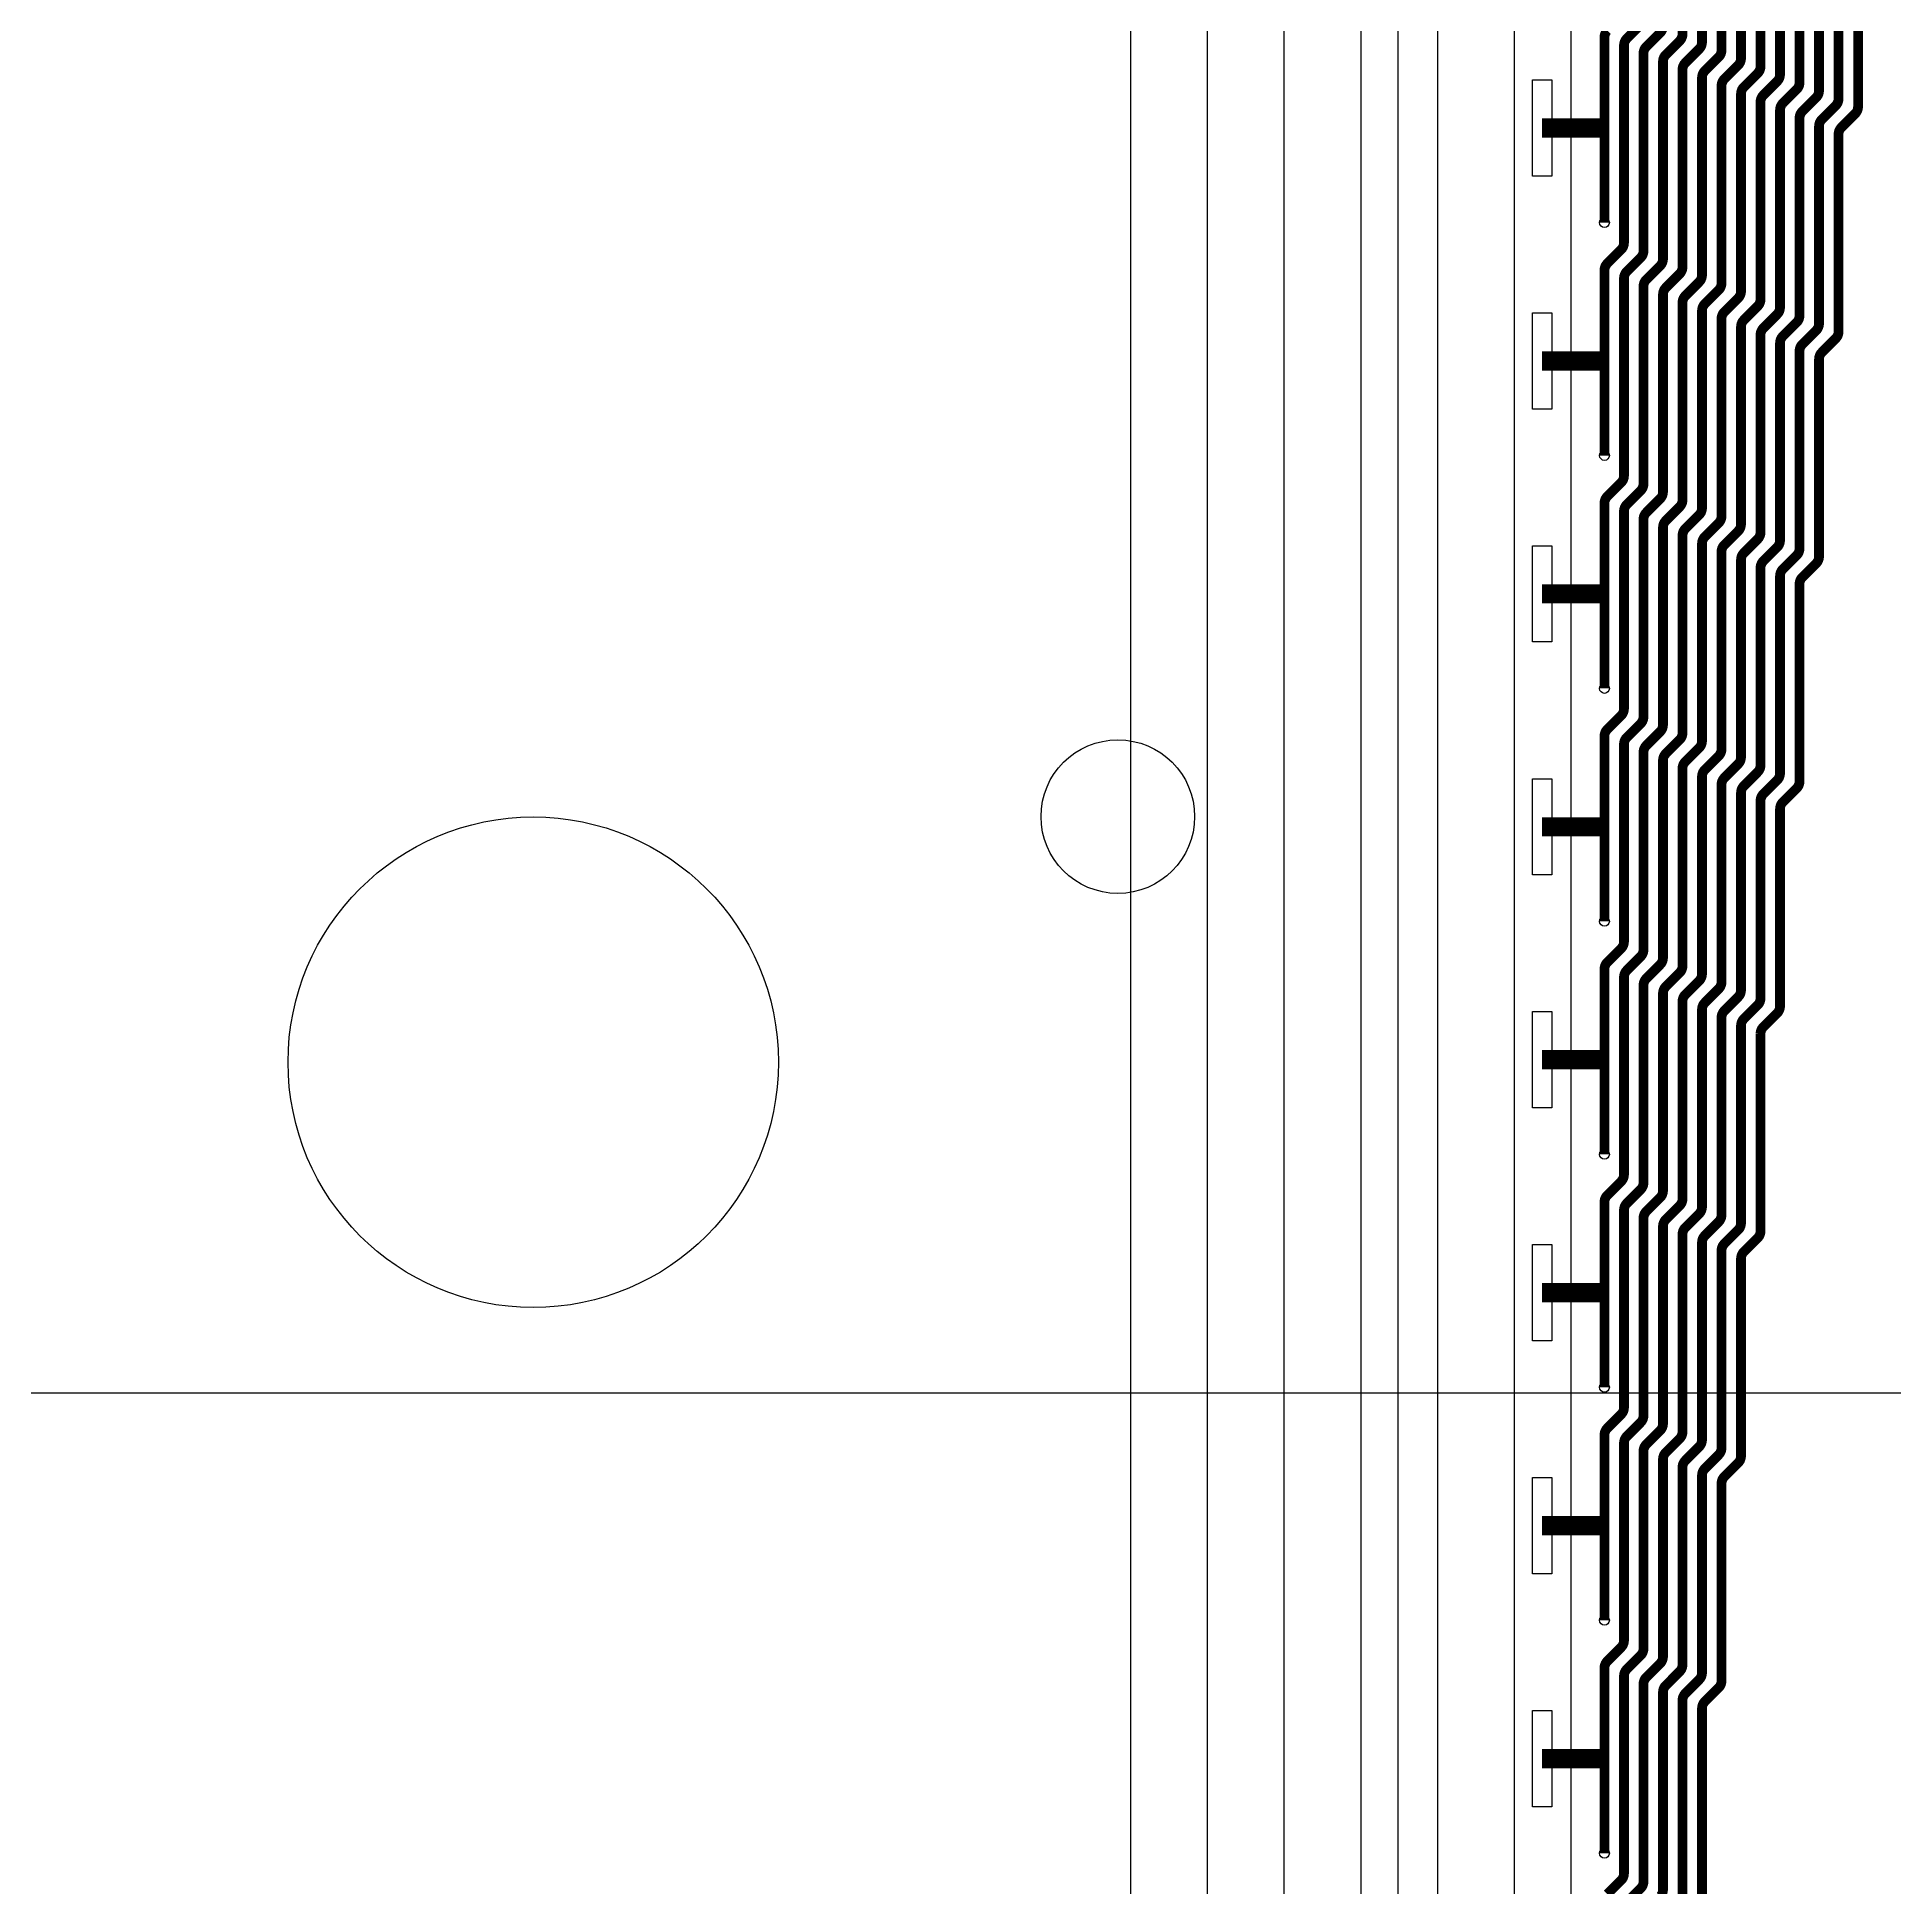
# Model space of a CAD drawing. Header units: millimetres. Extents: x 56 to 246, y -259 to -31.
# Drawn here: x 163.35 to 211.74, y -228.89 to -180.71 of the extents above; entities that cross this region are included whole.
import ezdxf

# ---------------------------------------------------------------- set-up
doc = ezdxf.new("R2010")
doc.units = ezdxf.units.MM
doc.header["$MEASUREMENT"] = 0
doc.layers.get('0').update_dxf_attribs({"linetype": 'CONTINUOUS'})
doc.layers.get('Defpoints').update_dxf_attribs({"linetype": 'CONTINUOUS'})
for name, color, linetype in [('17', 1, 'CONTINUOUS'), ('9B Barrier', 82, 'CONTINUOUS'), ('ACCURACY_CORE', 114, 'CONTINUOUS'), ('ACTIVE_AREA', 50, 'CONTINUOUS'), ('JITTER_CORE', 4, 'CONTINUOUS'), ('LINEARITY_EDGE', 193, 'CONTINUOUS'), ('Robot Base', 6, 'CONTINUOUS'), ('SNR_CORE', 63, 'CONTINUOUS'), ('X_NODE_CC', 11, 'CONTINUOUS')]:
    doc.layers.add(name, color=color, linetype=linetype)
doc.dimstyles.get("Standard").update_dxf_attribs({"dimtxt": 0.18, "dimasz": 0.18, "dimexe": 0.18, "dimexo": 0.0625, "dimgap": 0.09, "dimtad": 0, "dimtih": 1, "dimtoh": 1, "dimdec": 4, "dimzin": 0, "dimdsep": 46, "dimtxsty": 'STANDARD', "dimcen": 0.09, "dimadec": 0, "dimazin": 0, "dimtfac": 1, "dimtdec": 4, "dimtofl": 0, "dimtmove": 2, "dimatfit": 3, "dimfxl": 1, "dimtolj": 1, "dimtzin": 0, "dimarcsym": 0})

# ---------------------------------------------------------------- blocks, each defined once
blk = doc.blocks.new('*U2')
blk.add_circle((0, 0), 2)
blk = doc.blocks.new('*U3')
at = {"color": 0, "linetype": 'ByBlock'}
blk.add_blockref('*U2', (120, -120), dxfattribs=at)
blk = doc.blocks.new('*D4')
at = {"layer": 'ACTIVE_AREA', "color": 0, "lineweight": -2, "transparency": 16777216}
for start, end in [(315.7937, 359.4349), (270.5651, 314.1952)]:
    blk.add_arc((122.196, -102.625), 18.25, start, end, dxfattribs=at)
at = {"layer": 'ACTIVE_AREA', "color": 0, "transparency": 16777216}
for points in [[(140.416, -102.805), (140.476, -102.806), (140.447, -102.625)], [(122.377, -120.905), (122.376, -120.845), (122.196, -120.876)]]:
    blk.add_solid(points, dxfattribs=at)
at = {"layer": 'Defpoints', "color": 0, "transparency": 16777216}
for p in [(122.196, -102.625), (122.196, -102.625), (194.3, -102.625), (131.322, -118.431), (122.196, -242.318)]:
    blk.add_point(p, dxfattribs=at)
at = {"layer": 'ACTIVE_AREA', "color": 0, "transparency": 16777216, "insert": (135.101, -115.531), "char_height": 0.18, "attachment_point": 5}
blk.add_mtext('\\A1;90.000000°', dxfattribs=at)

msp = doc.modelspace()

# ---------------------------------------------------------------- linework, layer by layer
at = {"layer": '17', "const_width": 0.254}
for points in [[(204.17461, -203.72898), (204.17461, -198.90703, -0.19891237), (204.249, -198.72743), (204.60826, -198.36817, 0.19891237), (204.68265, -198.18857), (204.68265, -193.05233, -0.19891237), (204.75705, -192.87272), (205.11626, -192.51351, 0.19891237), (205.19065, -192.33391), (205.19065, -187.19756, -0.19891237), (205.26505, -187.01796), (205.62426, -186.65875, 0.19891237), (205.69865, -186.47914), (205.69865, -181.34292, -0.19891237), (205.77305, -181.16332), (206.13226, -180.80411, 0.19891237), (206.20665, -180.6245), (206.20665, -175.48816, -0.19891237)], [(204.17461, -209.79412), (204.17461, -204.97223, -0.19891237), (204.249, -204.79262), (204.60821, -204.43341, 0.19891237), (204.68261, -204.25381), (204.68261, -199.11745, -0.19891237), (204.757, -198.93785), (205.11626, -198.57859, 0.19891237), (205.19065, -198.39899), (205.19065, -193.26275, -0.19891237), (205.26505, -193.08314), (205.62426, -192.72393, 0.19891237), (205.69865, -192.54433), (205.69865, -187.40802, -0.19891237), (205.77305, -187.22841), (206.13226, -186.8692, 0.19891237), (206.20665, -186.68959), (206.20665, -181.55334, -0.19891237), (206.28105, -181.37374), (206.64026, -181.01453, 0.19891237), (206.71465, -180.83492), (206.71465, -175.69858, -0.19891237)], [(204.17461, -215.85925), (204.17461, -211.03732, -0.19891237), (204.249, -210.85772), (204.60826, -210.49846, 0.19891237), (204.68265, -210.31886), (204.68265, -205.1826, -0.19891237), (204.75705, -205.003), (205.11621, -204.64383, 0.19891237), (205.19061, -204.46423), (205.19061, -199.32787, -0.19891237), (205.265, -199.14827), (205.62426, -198.78901, 0.19891237), (205.69865, -198.60941), (205.69865, -193.47315, -0.19891237), (205.77305, -193.29355), (206.13226, -192.93434, 0.19891237), (206.20665, -192.75473), (206.20665, -187.61844, -0.19891237), (206.28105, -187.43883), (206.64026, -187.07962, 0.19891237), (206.71465, -186.90002), (206.71465, -181.76376, -0.19891237), (206.78905, -181.58416), (207.14826, -181.22495, 0.19891237), (207.22265, -181.04534), (207.22265, -175.909, -0.19891237)], [(204.17461, -221.9244), (204.17461, -217.10251, -0.19891237), (204.249, -216.9229), (204.60821, -216.56369, 0.19891237), (204.68261, -216.38408), (204.68261, -211.24774, -0.19891237), (204.757, -211.06814), (205.11626, -210.70888, 0.19891237), (205.19065, -210.52928), (205.19065, -205.39302, -0.19891237), (205.26505, -205.21342), (205.62421, -204.85425, 0.19891237), (205.69861, -204.67465), (205.69861, -199.53838, -0.19891237), (205.773, -199.35878), (206.13226, -198.99952, 0.19891237), (206.20665, -198.81992), (206.20665, -193.68357, -0.19891237), (206.28105, -193.50397), (206.64026, -193.14476, 0.19891237), (206.71465, -192.96515), (206.71465, -187.82886, -0.19891237), (206.78905, -187.64925), (207.14826, -187.29004, 0.19891237), (207.22265, -187.11044), (207.22265, -181.97418, -0.19891237), (207.29705, -181.79458), (207.65626, -181.43537, 0.19891237), (207.73065, -181.25576), (207.73065, -176.11942, -0.19891237)], [(204.17461, -227.98954), (204.17461, -223.16764, -0.19891237), (204.249, -222.98804), (204.60826, -222.62878, 0.19891237), (204.68265, -222.44918), (204.68265, -217.31288, -0.19891237), (204.75705, -217.13328), (205.11621, -216.77411, 0.19891237), (205.19061, -216.59451), (205.19061, -211.45816, -0.19891237), (205.265, -211.27856), (205.62426, -210.9193, 0.19891237), (205.69865, -210.7397), (205.69865, -205.60348, -0.19891237), (205.77305, -205.42387), (206.13221, -205.06471, 0.19891237), (206.20661, -204.8851), (206.20661, -199.7488, -0.19891237), (206.281, -199.5692), (206.64026, -199.20994, 0.19891237), (206.71465, -199.03034), (206.71465, -193.894, -0.19891237), (206.78905, -193.71439), (207.14826, -193.35518, 0.19891237), (207.22265, -193.17557), (207.22265, -188.03928, -0.19891237), (207.29705, -187.85967), (207.65626, -187.50046, 0.19891237), (207.73065, -187.32086), (207.73065, -182.1846, -0.19891237), (207.80505, -182.005), (208.16426, -181.64579, 0.19891237), (208.23865, -181.46618), (208.23865, -176.32984, -0.19891237)], [(204.249, -229.05317), (204.60826, -228.69391, 0.19891237), (204.68265, -228.51431), (204.68265, -223.37802, -0.19891237), (204.75705, -223.19842), (205.11626, -222.83921, 0.19891237), (205.19065, -222.6596), (205.19065, -217.5233, -0.19891237), (205.26505, -217.3437), (205.62421, -216.98453, 0.19891237), (205.69861, -216.80493), (205.69861, -211.66866, -0.19891237), (205.773, -211.48905), (206.13226, -211.1298, 0.19891237), (206.20665, -210.9502), (206.20665, -205.8139, -0.19891237), (206.28105, -205.63429), (206.64021, -205.27513, 0.19891237), (206.71461, -205.09552), (206.71461, -199.95922, -0.19891237), (206.789, -199.77962), (207.14826, -199.42036, 0.19891237), (207.22265, -199.24076), (207.22265, -194.10442, -0.19891237), (207.29705, -193.92481), (207.65626, -193.5656, 0.19891237), (207.73065, -193.386), (207.73065, -188.2497, -0.19891237), (207.80505, -188.07009), (208.16426, -187.71088, 0.19891237), (208.23865, -187.53128), (208.23865, -182.39502, -0.19891237), (208.31305, -182.21542), (208.67226, -181.85621, 0.19891237), (208.74665, -181.6766), (208.74665, -176.54026, -0.19891237)], [(204.75705, -229.26354), (205.11626, -228.90433, 0.19891237), (205.19065, -228.72473), (205.19065, -223.58844, -0.19891237), (205.26505, -223.40884), (205.62426, -223.04963, 0.19891237), (205.69865, -222.87002), (205.69865, -217.73375, -0.19891237), (205.77305, -217.55415), (206.13221, -217.19498, 0.19891237), (206.20661, -217.01538), (206.20661, -211.87908, -0.19891237), (206.281, -211.69948), (206.64026, -211.34022, 0.19891237), (206.71465, -211.16062), (206.71465, -206.02432, -0.19891237), (206.78905, -205.84471), (207.14821, -205.48555, 0.19891237), (207.22261, -205.30594), (207.22261, -200.16964, -0.19891237), (207.297, -199.99004), (207.65626, -199.63078, 0.19891237), (207.73065, -199.45118), (207.73065, -194.31484, -0.19891237), (207.80505, -194.13523), (208.16426, -193.77602, 0.19891237), (208.23865, -193.59642), (208.23865, -188.46012, -0.19891237), (208.31305, -188.28051), (208.67226, -187.9213, 0.19891237), (208.74665, -187.7417), (208.74665, -182.60544, -0.19891237), (208.82105, -182.42584), (209.18026, -182.06663, 0.19891237), (209.25465, -181.88702), (209.25465, -176.75068, -0.19891237)], [(205.62426, -229.11475, 0.19891237), (205.69865, -228.93515), (205.69865, -223.79886, -0.19891237), (205.77305, -223.61926), (206.13226, -223.26005, 0.19891237), (206.20665, -223.08044), (206.20665, -217.94418, -0.19891237), (206.28105, -217.76457), (206.64021, -217.4054, 0.19891237), (206.71461, -217.2258), (206.71461, -212.0895, -0.19891237), (206.789, -211.9099), (207.14826, -211.55064, 0.19891237), (207.22265, -211.37104), (207.22265, -206.23474, -0.19891237), (207.29705, -206.05513), (207.65621, -205.69597, 0.19891237), (207.73061, -205.51636), (207.73061, -200.38006, -0.19891237), (207.805, -200.20046), (208.16426, -199.8412, 0.19891237), (208.23865, -199.6616), (208.23865, -194.52526, -0.19891237), (208.31305, -194.34565), (208.67226, -193.98644, 0.19891237), (208.74665, -193.80684), (208.74665, -188.67054, -0.19891237), (208.82105, -188.49093), (209.18026, -188.13172, 0.19891237), (209.25465, -187.95212), (209.25465, -182.81586, -0.19891237), (209.32905, -182.63626), (209.68826, -182.27705, 0.19891237), (209.76265, -182.09744), (209.76265, -176.9611, -0.19891237)], [(206.20665, -229.14557), (206.20665, -224.00928, -0.19891237), (206.28105, -223.82968), (206.64026, -223.47047, 0.19891237), (206.71465, -223.29086), (206.71465, -218.1546, -0.19891237), (206.78905, -217.97499), (207.14821, -217.61582, 0.19891237), (207.22261, -217.43622), (207.22261, -212.29992, -0.19891237), (207.297, -212.12032), (207.65626, -211.76106, 0.19891237), (207.73065, -211.58146), (207.73065, -206.44516, -0.19891237), (207.80505, -206.26555), (208.16421, -205.90639, 0.19891237), (208.23861, -205.72678), (208.23861, -200.59048, -0.19891237), (208.313, -200.41088), (208.67226, -200.05162, 0.19891237), (208.74665, -199.87202), (208.74665, -194.73568, -0.19891237), (208.82105, -194.55607), (209.18026, -194.19686, 0.19891237), (209.25465, -194.01726), (209.25465, -188.88096, -0.19891237), (209.32905, -188.70135), (209.68826, -188.34214, 0.19891237), (209.76265, -188.16254), (209.76265, -183.02628, -0.19891237), (209.83705, -182.84668), (210.19626, -182.48747, 0.19891237), (210.27065, -182.30786), (210.27065, -177.17152, -0.19891237)], [(206.71465, -229.35599), (206.71465, -224.2197, -0.19891237), (206.78905, -224.0401), (207.14826, -223.68089, 0.19891237), (207.22265, -223.50128), (207.22265, -218.36502, -0.19891237), (207.29705, -218.18541), (207.65621, -217.82625, 0.19891237), (207.73061, -217.64664), (207.73061, -212.51034, -0.19891237), (207.805, -212.33074), (208.16426, -211.97148, 0.19891237), (208.23865, -211.79188), (208.23865, -206.65558, -0.19891237), (208.31305, -206.47597), (208.67221, -206.11681, 0.19891237), (208.74661, -205.9372), (208.74661, -200.8009, -0.19891237), (208.821, -200.6213), (209.18026, -200.26205, 0.19891237), (209.25465, -200.08244), (209.25465, -194.9461, -0.19891237), (209.32905, -194.76649), (209.68826, -194.40728, 0.19891237), (209.76265, -194.22768), (209.76265, -189.09138, -0.19891237), (209.83705, -188.91177), (210.19626, -188.55256, 0.19891237), (210.27065, -188.37296), (210.27065, -183.23671, -0.19891237), (210.34505, -183.0571), (210.70426, -182.69789, 0.19891237), (210.77865, -182.51828), (210.77865, -177.38194, -0.19891237)], [(204.17461, -191.59869), (204.17461, -186.77677, -0.19891237), (204.249, -186.59716), (204.60826, -186.23791, 0.19891237), (204.68265, -186.0583), (204.68265, -180.92205, -0.19891237), (204.75705, -180.74244), (205.11626, -180.38323, 0.19891237)], [(204.17461, -197.66384), (204.17461, -192.84195, -0.19891237), (204.249, -192.66234), (204.60826, -192.30309, 0.19891237), (204.68265, -192.12348), (204.68265, -186.98714, -0.19891237), (204.75705, -186.80754), (205.11626, -186.44833, 0.19891237), (205.19065, -186.26872), (205.19065, -181.13247, -0.19891237), (205.26505, -180.95286), (205.62426, -180.59365, 0.19891237), (205.69865, -180.41405)], [(204.17461, -185.53357), (204.17461, -180.71167, -0.19891237), (204.249, -180.53207)]]:
    msp.add_lwpolyline(points, format="xyb", dxfattribs=at)
at = {"layer": '17'}
for points in [[(202.7996, -181.81702), (202.7996, -184.32298), (202.29961, -184.32298), (202.29961, -181.81702)], [(202.7996, -187.88216), (202.7996, -190.38812), (202.29961, -190.38812), (202.29961, -187.88216)], [(202.7996, -193.94729), (202.7996, -196.45325), (202.29961, -196.45325), (202.29961, -193.94729)], [(202.7996, -200.01243), (202.7996, -202.51839), (202.29961, -202.51839), (202.29961, -200.01243)], [(202.7996, -206.07757), (202.7996, -208.58353), (202.29961, -208.58353), (202.29961, -206.07757)], [(202.7996, -212.14271), (202.7996, -214.64867), (202.29961, -214.64867), (202.29961, -212.14271)], [(202.7996, -218.20785), (202.7996, -220.71381), (202.29961, -220.71381), (202.29961, -218.20785)], [(202.7996, -224.27299), (202.7996, -226.77895), (202.29961, -226.77895), (202.29961, -224.27299)]]:
    msp.add_lwpolyline(points, close=True, dxfattribs=at)
at = {"layer": '17', "const_width": 0.5}
for points in [[(202.5496, -183.07), (204.17461, -183.07)], [(202.5496, -189.13514), (204.17461, -189.13514)], [(202.5496, -195.20027), (204.17461, -195.20027)], [(202.5496, -201.26541), (204.17461, -201.26541)], [(202.5496, -207.33055), (204.17461, -207.33055)], [(202.5496, -213.39569), (204.17461, -213.39569)], [(202.5496, -219.46083), (204.17461, -219.46083)], [(202.5496, -225.52597), (204.17461, -225.52597)]]:
    msp.add_lwpolyline(points, dxfattribs=at)
at = {"layer": '17'}
for centre in [(204.17461, -185.53357), (204.17461, -191.59869), (204.17461, -197.66384), (204.17461, -203.72898), (204.17461, -209.79412), (204.17461, -215.85925), (204.17461, -221.9244), (204.17461, -227.98954)]:
    msp.add_circle(centre, 0.127, dxfattribs=at)
at = {"layer": '9B Barrier', "color": 101}
msp.add_lwpolyline([(203.2996, -93.62548), (203.2996, -254.31807), (110.19683, -254.31807), (110.19683, -93.62548)], close=True, dxfattribs=at)
at = {"layer": '9B Barrier', "color": 83}
msp.add_lwpolyline([(203.2996, -93.62548), (203.2996, -254.31807), (110.19683, -254.31807), (110.19683, -93.62548)], close=True, dxfattribs=at)
at = {"layer": 'ACCURACY_CORE'}
msp.add_circle((176.2738, -207.39493), 6.3862, dxfattribs=at)
at = {"layer": 'ACTIVE_AREA'}
msp.add_lwpolyline([(111.6703, -95.12805), (201.82614, -95.12805), (201.82614, -252.81653), (111.6703, -252.81653)], close=True, dxfattribs=at)
at = {"layer": 'JITTER_CORE'}
msp.add_circle((176.2738, -207.39493), 6.3862, dxfattribs=at)
at = {"layer": 'LINEARITY_EDGE'}
for p, q in [((201.82614, -95.12805), (201.82614, -252.81653)), ((199.82614, -97.12805), (199.82614, -250.81653)), ((197.82614, -99.12805), (197.82614, -248.81653)), ((195.82614, -101.12805), (195.82614, -246.81653)), ((193.82614, -103.12805), (193.82614, -244.81653)), ((191.82614, -105.12805), (191.82614, -242.81653))]:
    msp.add_line(p, q, dxfattribs=at)
at = {"layer": 'Robot Base', "color": 2}
msp.add_lwpolyline([(56.49979, -216), (246.49979, -216), (246.49979, -66), (56.49979, -66)], close=True, dxfattribs=at)
at = {"layer": 'SNR_CORE'}
msp.add_circle((176.2738, -207.39493), 6.3862, dxfattribs=at)
at = {"layer": 'X_NODE_CC'}
msp.add_line((198.79614, -98.15805), (198.79614, -249.78653), dxfattribs=at)

# ---------------------------------------------------------------- block references
at = {"layer": 'Robot Base', "color": 2}
msp.add_blockref('*U3', (71.49979, -81), dxfattribs=at)

# ---------------------------------------------------------------- dimensions: what is measured, and where the dimension line sits
at = {"layer": 'ACTIVE_AREA'}
dim = msp.add_angular_dim_2l(base=(131.32164, -118.43086), line1=((194.2996, -102.62548), (122.19641, -102.62548)), line2=((122.19641, -102.62548), (122.19641, -242.31808)), dimstyle='STANDARD', override={"dimadec": 6, "dimtmove": 0}, dxfattribs=at)
dim.commit()
dim.dimension.update_dxf_attribs({"geometry": '*D4', "text_midpoint": (135.10144, -115.53052)})

doc.saveas('drawing.dxf')
